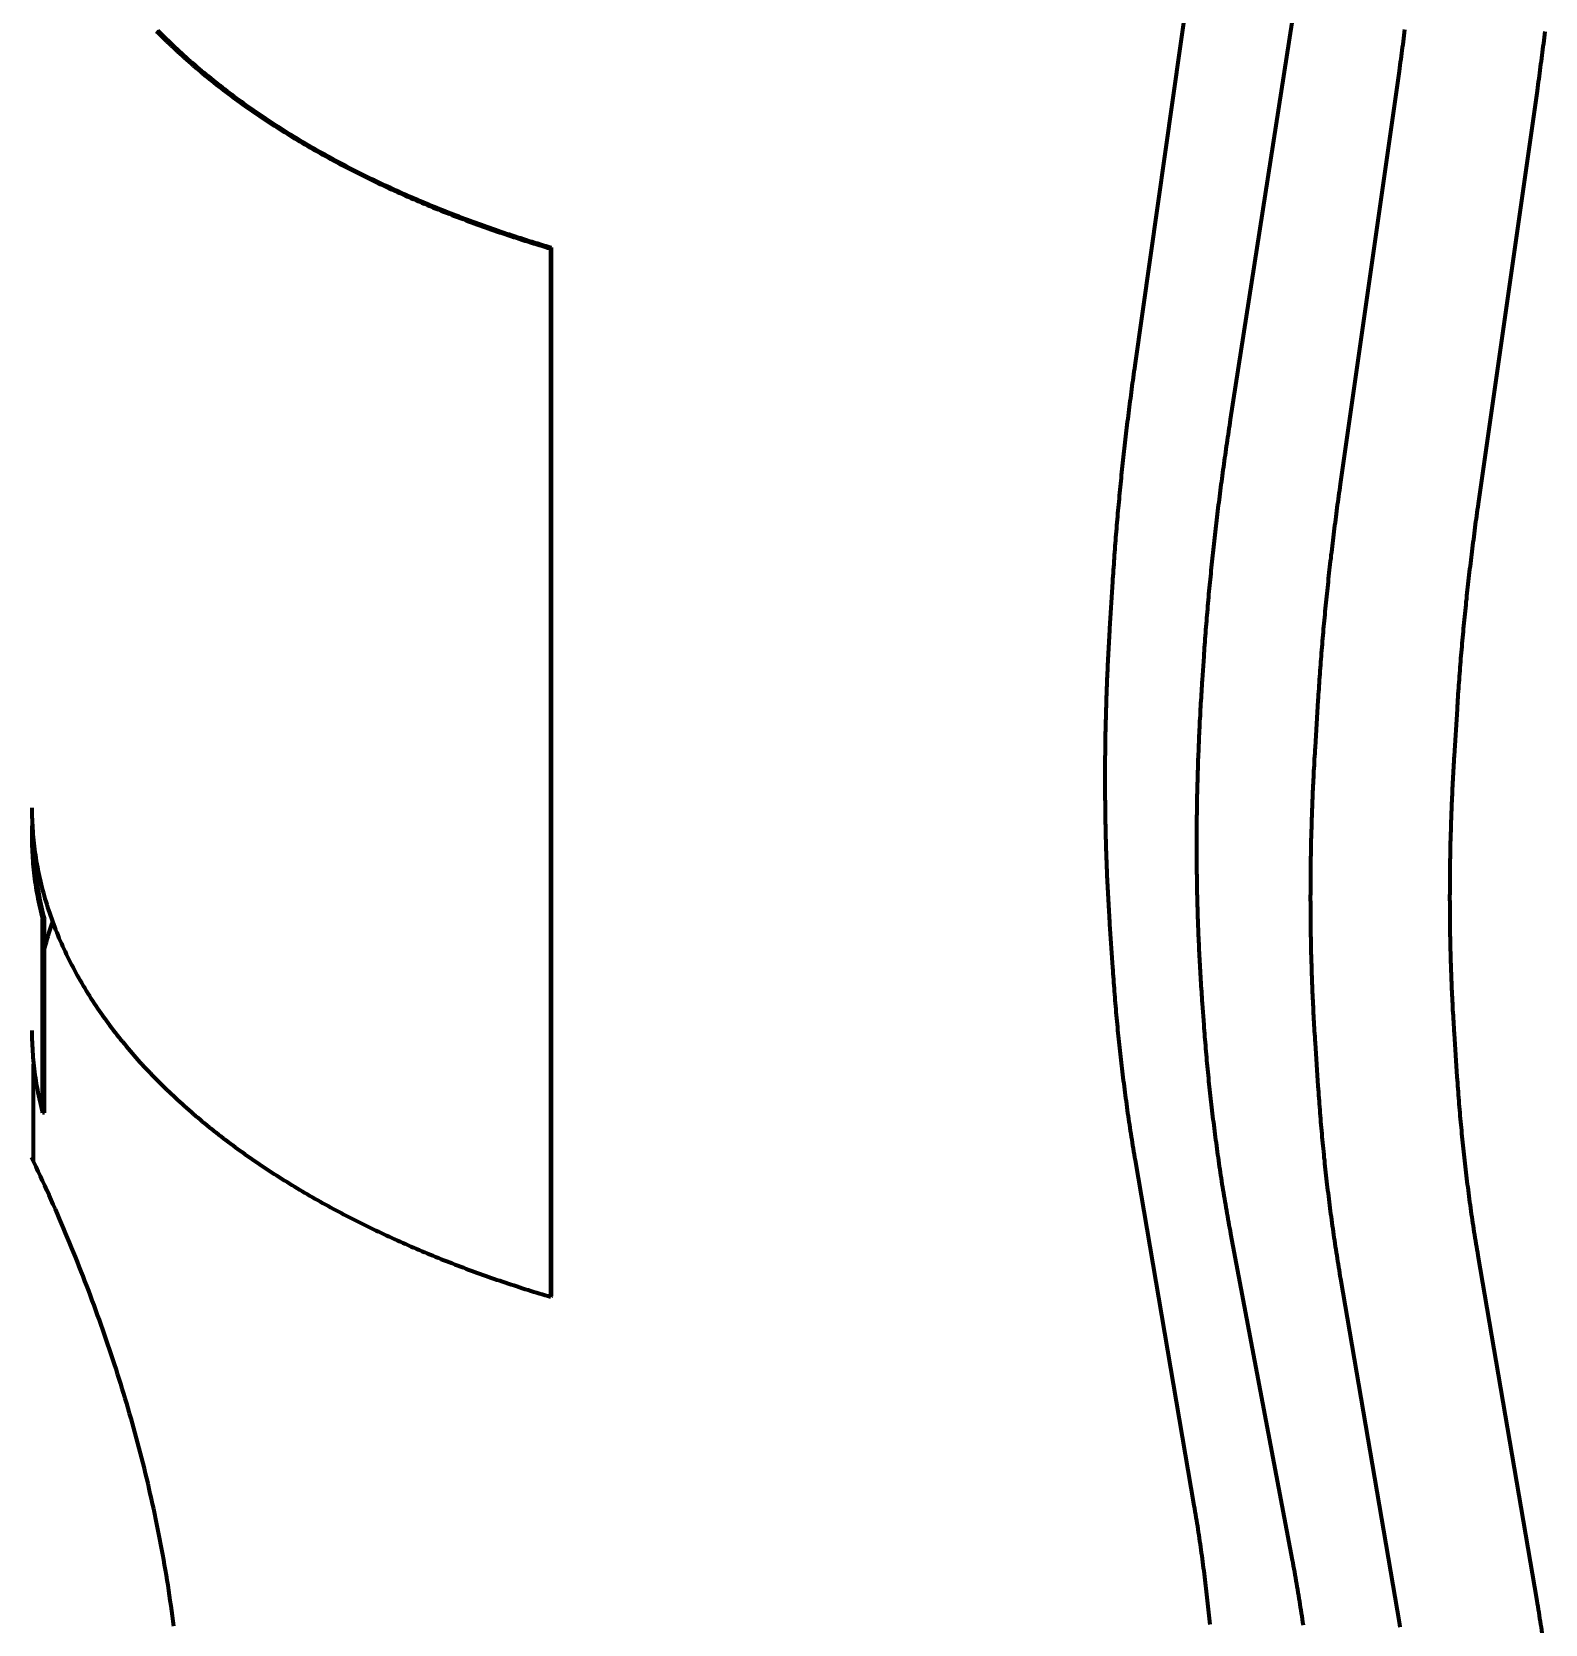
# Model space of a CAD drawing. Header units: millimetres. Extents: x 0 to 2382, y 0 to 420.
# Drawn here: x 309.89 to 335.41, y 69.4 to 96.25 of the extents above; entities that cross this region are included whole.
import ezdxf

# ---------------------------------------------------------------- set-up
doc = ezdxf.new("R2010")
doc.units = ezdxf.units.MM
doc.layers.add('01-VISIBLE', color=7, linetype='CONTINUOUS', lineweight=70)

msp = doc.modelspace()

# ---------------------------------------------------------------- linework, layer by layer
at = {"layer": '01-VISIBLE'}
for p, q in [((328.497, 90.626), (329.489, 97.593)), ((330.107, 89.715), (331.145, 96.414)), ((331.962, 88.625), (332.954, 95.592)), ((334.288, 88.294), (335.281, 95.261)), ((318.656, 92.616), (318.642, 92.6)), ((318.642, 74.922), (318.642, 92.6)), ((318.656, 74.938), (318.656, 92.616)), ((328.073, 86.192), (328.121, 86.977)), ((329.633, 85.328), (329.66, 85.718)), ((331.537, 84.192), (331.586, 84.977)), ((333.883, 84.046), (333.932, 84.831)), ((310.101, 81.291), (310.071, 81.289)), ((310.071, 78.023), (310.071, 81.289)), ((310.101, 78.025), (310.101, 81.291)), ((328.122, 80.476), (328.073, 81.204)), ((329.66, 79.509), (329.634, 79.868)), ((333.931, 78.632), (333.882, 79.361)), ((331.586, 78.475), (331.538, 79.204)), ((309.92, 77.202), (309.92, 78.847)), ((310.101, 78.025), (310.071, 78.023)), ((329.494, 71.403), (328.502, 77.224)), ((331.151, 70.484), (330.114, 75.985)), ((335.276, 69.797), (334.283, 75.618)), ((332.959, 69.402), (331.967, 75.223)), ((318.656, 74.938), (318.642, 74.922))]:
    msp.add_line(p, q, dxfattribs=at)
for points in [[(311.988, 96.268), (312.023, 96.233), (312.059, 96.197), (312.095, 96.162), (312.13, 96.127), (312.167, 96.092), (312.203, 96.057), (312.239, 96.023), (312.276, 95.988), (312.312, 95.954), (312.349, 95.92), (312.386, 95.886), (312.423, 95.853), (312.461, 95.819), (312.498, 95.786), (312.536, 95.753), (312.574, 95.72), (312.612, 95.687), (312.65, 95.654), (312.688, 95.622), (312.727, 95.589), (312.765, 95.557), (312.804, 95.525), (312.843, 95.494), (312.882, 95.462), (312.921, 95.431), (312.96, 95.399), (312.999, 95.368), (313.039, 95.337), (313.079, 95.307), (313.118, 95.276), (313.158, 95.246), (313.198, 95.215), (313.238, 95.185), (313.279, 95.155), (313.319, 95.125), (313.36, 95.096), (313.4, 95.066), (313.441, 95.037), (313.482, 95.008), (313.523, 94.979), (313.564, 94.95), (313.605, 94.922), (313.646, 94.893), (313.688, 94.865), (313.729, 94.837), (313.771, 94.809), (313.813, 94.781), (313.854, 94.753), (313.896, 94.725), (313.938, 94.698), (313.98, 94.671), (314.023, 94.644), (314.065, 94.617), (314.107, 94.59), (314.15, 94.563), (314.193, 94.537), (314.235, 94.51), (314.278, 94.484), (314.321, 94.458), (314.364, 94.432), (314.407, 94.406), (314.45, 94.381), (314.493, 94.355), (314.537, 94.33), (314.58, 94.305), (314.624, 94.28), (314.667, 94.255), (314.711, 94.23), (314.755, 94.206), (314.798, 94.181), (314.842, 94.157), (314.886, 94.133), (314.93, 94.109), (314.974, 94.085), (315.019, 94.061), (315.063, 94.037), (315.107, 94.014), (315.152, 93.99), (315.196, 93.967), (315.241, 93.944), (315.285, 93.921), (315.33, 93.899), (315.375, 93.876), (315.42, 93.853), (315.464, 93.831), (315.509, 93.809), (315.554, 93.787), (315.6, 93.765), (315.645, 93.743), (315.69, 93.721), (315.735, 93.699), (315.781, 93.678), (315.826, 93.657), (315.871, 93.635), (315.917, 93.614), (315.963, 93.593), (316.008, 93.573), (316.054, 93.552), (316.1, 93.531), (316.146, 93.511), (316.191, 93.491), (316.237, 93.47), (316.283, 93.45), (316.329, 93.43), (316.376, 93.411), (316.422, 93.391), (316.468, 93.371), (316.514, 93.352), (316.561, 93.333), (316.607, 93.313), (316.653, 93.294), (316.7, 93.276), (316.746, 93.257), (316.793, 93.238), (316.839, 93.219), (316.886, 93.201), (316.933, 93.183), (316.98, 93.164), (317.026, 93.146), (317.073, 93.128), (317.12, 93.111), (317.167, 93.093), (317.214, 93.075), (317.261, 93.058), (317.308, 93.04), (317.355, 93.023), (317.402, 93.006), (317.45, 92.989), (317.497, 92.972), (317.544, 92.955), (317.591, 92.939), (317.639, 92.922), (317.686, 92.906), (317.734, 92.889), (317.781, 92.873), (317.829, 92.857), (317.876, 92.841), (317.924, 92.825), (317.971, 92.809), (318.019, 92.794), (318.067, 92.778), (318.115, 92.763), (318.162, 92.747), (318.21, 92.732), (318.258, 92.717), (318.306, 92.702), (318.354, 92.687), (318.402, 92.672), (318.45, 92.658), (318.498, 92.643), (318.546, 92.629), (318.594, 92.614), (318.642, 92.6)], [(312.014, 96.277), (312.049, 96.241), (312.085, 96.206), (312.12, 96.171), (312.156, 96.136), (312.192, 96.101), (312.228, 96.066), (312.265, 96.032), (312.301, 95.997), (312.338, 95.963), (312.375, 95.929), (312.412, 95.896), (312.449, 95.862), (312.486, 95.828), (312.523, 95.795), (312.561, 95.762), (312.599, 95.729), (312.637, 95.696), (312.675, 95.664), (312.713, 95.632), (312.751, 95.599), (312.79, 95.567), (312.828, 95.535), (312.867, 95.504), (312.906, 95.472), (312.945, 95.441), (312.984, 95.41), (313.024, 95.379), (313.063, 95.348), (313.103, 95.317), (313.142, 95.286), (313.182, 95.256), (313.222, 95.226), (313.262, 95.196), (313.302, 95.166), (313.343, 95.136), (313.383, 95.107), (313.424, 95.077), (313.464, 95.048), (313.505, 95.019), (313.546, 94.99), (313.587, 94.961), (313.628, 94.933), (313.669, 94.904), (313.711, 94.876), (313.752, 94.848), (313.794, 94.82), (313.835, 94.792), (313.877, 94.764), (313.919, 94.737), (313.961, 94.709), (314.003, 94.682), (314.045, 94.655), (314.087, 94.628), (314.13, 94.602), (314.172, 94.575), (314.215, 94.548), (314.257, 94.522), (314.3, 94.496), (314.343, 94.47), (314.386, 94.444), (314.429, 94.418), (314.472, 94.393), (314.515, 94.367), (314.558, 94.342), (314.601, 94.317), (314.645, 94.292), (314.688, 94.267), (314.732, 94.243), (314.775, 94.218), (314.819, 94.194), (314.863, 94.169), (314.907, 94.145), (314.951, 94.121), (314.995, 94.097), (315.039, 94.074), (315.083, 94.05), (315.127, 94.027), (315.172, 94.003), (315.216, 93.98), (315.261, 93.957), (315.305, 93.934), (315.35, 93.912), (315.394, 93.889), (315.439, 93.866), (315.484, 93.844), (315.529, 93.822), (315.574, 93.8), (315.619, 93.778), (315.664, 93.756), (315.709, 93.734), (315.754, 93.713), (315.8, 93.691), (315.845, 93.67), (315.89, 93.649), (315.936, 93.628), (315.981, 93.607), (316.027, 93.586), (316.072, 93.566), (316.118, 93.545), (316.164, 93.525), (316.21, 93.504), (316.256, 93.484), (316.301, 93.464), (316.347, 93.444), (316.393, 93.425), (316.44, 93.405), (316.486, 93.385), (316.532, 93.366), (316.578, 93.347), (316.624, 93.328), (316.671, 93.309), (316.717, 93.29), (316.763, 93.271), (316.81, 93.252), (316.856, 93.234), (316.903, 93.215), (316.95, 93.197), (316.996, 93.179), (317.043, 93.161), (317.09, 93.143), (317.137, 93.125), (317.183, 93.107), (317.23, 93.09), (317.277, 93.072), (317.324, 93.055), (317.371, 93.038), (317.418, 93.021), (317.465, 93.004), (317.513, 92.987), (317.56, 92.97), (317.607, 92.953), (317.654, 92.937), (317.702, 92.92), (317.749, 92.904), (317.796, 92.888), (317.844, 92.872), (317.891, 92.856), (317.939, 92.84), (317.986, 92.824), (318.034, 92.809), (318.082, 92.793), (318.129, 92.778), (318.177, 92.762), (318.225, 92.747), (318.272, 92.732), (318.32, 92.717), (318.368, 92.702), (318.416, 92.688), (318.464, 92.673), (318.512, 92.659), (318.56, 92.644), (318.608, 92.63), (318.656, 92.616)], [(332.954, 95.592), (332.961, 95.642), (332.968, 95.692), (332.975, 95.742), (332.982, 95.792), (332.989, 95.842), (332.996, 95.892), (333.003, 95.942), (333.009, 95.992), (333.016, 96.042), (333.023, 96.092), (333.029, 96.142), (333.036, 96.192), (333.042, 96.242), (333.048, 96.292)], [(335.281, 95.261), (335.288, 95.31), (335.295, 95.36), (335.302, 95.41), (335.309, 95.46), (335.315, 95.51), (335.322, 95.559), (335.329, 95.609), (335.336, 95.659), (335.342, 95.709), (335.349, 95.759), (335.356, 95.808), (335.362, 95.858), (335.369, 95.908), (335.375, 95.958), (335.381, 96.008), (335.388, 96.058), (335.394, 96.108), (335.4, 96.157), (335.406, 96.207), (335.412, 96.257)], [(328.121, 86.977), (328.124, 87.027), (328.128, 87.077), (328.131, 87.127), (328.134, 87.178), (328.137, 87.228), (328.141, 87.278), (328.144, 87.328), (328.148, 87.378), (328.152, 87.428), (328.155, 87.478), (328.159, 87.529), (328.163, 87.579), (328.167, 87.629), (328.17, 87.679), (328.174, 87.729), (328.178, 87.779), (328.182, 87.829), (328.187, 87.879), (328.191, 87.929), (328.195, 87.979), (328.199, 88.029), (328.204, 88.08), (328.208, 88.13), (328.212, 88.18), (328.217, 88.23), (328.221, 88.28), (328.226, 88.33), (328.231, 88.38), (328.235, 88.43), (328.24, 88.48), (328.245, 88.53), (328.25, 88.58), (328.255, 88.63), (328.26, 88.68), (328.265, 88.73), (328.27, 88.78), (328.275, 88.83), (328.281, 88.88), (328.286, 88.93), (328.291, 88.98), (328.297, 89.03), (328.302, 89.08), (328.307, 89.13), (328.313, 89.18), (328.319, 89.23), (328.324, 89.28), (328.33, 89.33), (328.336, 89.379), (328.342, 89.429), (328.347, 89.479), (328.353, 89.529), (328.359, 89.579), (328.365, 89.629), (328.371, 89.679), (328.378, 89.729), (328.384, 89.779), (328.39, 89.829), (328.396, 89.878), (328.403, 89.928), (328.409, 89.978), (328.415, 90.028), (328.422, 90.078), (328.428, 90.128), (328.435, 90.177), (328.442, 90.227), (328.448, 90.277), (328.455, 90.327), (328.462, 90.377), (328.469, 90.426), (328.476, 90.476), (328.483, 90.526), (328.49, 90.576), (328.497, 90.626)], [(329.66, 85.718), (329.663, 85.768), (329.666, 85.818), (329.67, 85.868), (329.674, 85.918), (329.677, 85.968), (329.681, 86.019), (329.685, 86.069), (329.689, 86.119), (329.692, 86.169), (329.696, 86.219), (329.7, 86.269), (329.704, 86.319), (329.709, 86.37), (329.713, 86.42), (329.717, 86.47), (329.721, 86.52), (329.726, 86.57), (329.73, 86.62), (329.734, 86.67), (329.739, 86.72), (329.743, 86.77), (329.748, 86.82), (329.753, 86.871), (329.757, 86.921), (329.762, 86.971), (329.767, 87.021), (329.772, 87.071), (329.777, 87.121), (329.782, 87.171), (329.787, 87.221), (329.792, 87.271), (329.797, 87.321), (329.802, 87.371), (329.808, 87.421), (329.813, 87.471), (329.818, 87.521), (329.824, 87.571), (329.829, 87.621), (329.835, 87.671), (329.841, 87.721), (329.846, 87.771), (329.852, 87.821), (329.858, 87.871), (329.863, 87.921), (329.869, 87.971), (329.875, 88.021), (329.881, 88.071), (329.887, 88.121), (329.893, 88.171), (329.899, 88.22), (329.906, 88.27), (329.912, 88.32), (329.918, 88.37), (329.924, 88.42), (329.931, 88.47), (329.937, 88.52), (329.944, 88.57), (329.95, 88.62), (329.957, 88.669), (329.964, 88.719), (329.97, 88.769), (329.977, 88.819), (329.984, 88.869), (329.991, 88.919), (329.998, 88.968), (330.005, 89.018), (330.012, 89.068), (330.019, 89.118), (330.026, 89.168), (330.033, 89.217), (330.04, 89.267), (330.047, 89.317), (330.055, 89.367), (330.062, 89.416), (330.07, 89.466), (330.077, 89.516), (330.085, 89.566), (330.092, 89.615), (330.1, 89.665), (330.107, 89.715)], [(331.586, 84.977), (331.589, 85.027), (331.592, 85.077), (331.596, 85.127), (331.599, 85.177), (331.602, 85.227), (331.606, 85.277), (331.609, 85.328), (331.613, 85.378), (331.616, 85.428), (331.62, 85.478), (331.624, 85.528), (331.628, 85.578), (331.631, 85.628), (331.635, 85.678), (331.639, 85.729), (331.643, 85.779), (331.647, 85.829), (331.651, 85.879), (331.656, 85.929), (331.66, 85.979), (331.664, 86.029), (331.668, 86.079), (331.673, 86.129), (331.677, 86.179), (331.682, 86.229), (331.686, 86.279), (331.691, 86.329), (331.696, 86.379), (331.7, 86.429), (331.705, 86.48), (331.71, 86.53), (331.715, 86.58), (331.72, 86.63), (331.725, 86.68), (331.73, 86.73), (331.735, 86.78), (331.74, 86.83), (331.745, 86.88), (331.751, 86.93), (331.756, 86.979), (331.761, 87.029), (331.767, 87.079), (331.772, 87.129), (331.778, 87.179), (331.783, 87.229), (331.789, 87.279), (331.795, 87.329), (331.801, 87.379), (331.806, 87.429), (331.812, 87.479), (331.818, 87.529), (331.824, 87.579), (331.83, 87.629), (331.836, 87.679), (331.842, 87.728), (331.849, 87.778), (331.855, 87.828), (331.861, 87.878), (331.867, 87.928), (331.874, 87.978), (331.88, 88.028), (331.887, 88.077), (331.893, 88.127), (331.9, 88.177), (331.907, 88.227), (331.913, 88.277), (331.92, 88.326), (331.927, 88.376), (331.934, 88.426), (331.941, 88.476), (331.948, 88.526), (331.955, 88.575), (331.962, 88.625)], [(333.932, 84.831), (333.935, 84.881), (333.938, 84.932), (333.941, 84.982), (333.944, 85.033), (333.948, 85.083), (333.951, 85.133), (333.955, 85.184), (333.958, 85.234), (333.962, 85.284), (333.966, 85.335), (333.97, 85.385), (333.973, 85.435), (333.977, 85.486), (333.981, 85.536), (333.985, 85.586), (333.989, 85.636), (333.993, 85.687), (333.998, 85.737), (334.002, 85.787), (334.006, 85.838), (334.011, 85.888), (334.015, 85.938), (334.02, 85.988), (334.024, 86.039), (334.029, 86.089), (334.033, 86.139), (334.038, 86.189), (334.043, 86.24), (334.048, 86.29), (334.053, 86.34), (334.058, 86.39), (334.063, 86.44), (334.068, 86.491), (334.073, 86.541), (334.078, 86.591), (334.083, 86.641), (334.089, 86.691), (334.094, 86.742), (334.099, 86.792), (334.105, 86.842), (334.11, 86.892), (334.116, 86.942), (334.122, 86.992), (334.127, 87.042), (334.133, 87.093), (334.139, 87.143), (334.145, 87.193), (334.151, 87.243), (334.157, 87.293), (334.163, 87.343), (334.169, 87.393), (334.175, 87.443), (334.181, 87.493), (334.187, 87.543), (334.194, 87.594), (334.2, 87.644), (334.207, 87.694), (334.213, 87.744), (334.22, 87.794), (334.226, 87.844), (334.233, 87.894), (334.24, 87.944), (334.246, 87.994), (334.253, 88.044), (334.26, 88.094), (334.267, 88.144), (334.274, 88.194), (334.281, 88.244), (334.288, 88.294)], [(328.073, 81.204), (328.07, 81.255), (328.066, 81.305), (328.063, 81.355), (328.06, 81.406), (328.057, 81.456), (328.054, 81.506), (328.051, 81.557), (328.048, 81.607), (328.046, 81.657), (328.043, 81.708), (328.04, 81.758), (328.038, 81.808), (328.035, 81.859), (328.033, 81.909), (328.031, 81.959), (328.028, 82.01), (328.026, 82.06), (328.024, 82.111), (328.022, 82.161), (328.02, 82.211), (328.018, 82.262), (328.016, 82.312), (328.015, 82.362), (328.013, 82.413), (328.011, 82.463), (328.01, 82.514), (328.008, 82.564), (328.007, 82.614), (328.005, 82.665), (328.004, 82.715), (328.003, 82.766), (328.002, 82.816), (328.001, 82.866), (328, 82.917), (327.999, 82.967), (327.998, 83.018), (327.997, 83.068), (327.996, 83.118), (327.996, 83.169), (327.995, 83.219), (327.995, 83.27), (327.994, 83.32), (327.994, 83.37), (327.993, 83.421), (327.993, 83.471), (327.993, 83.522), (327.993, 83.572), (327.993, 83.623), (327.993, 83.673), (327.993, 83.723), (327.993, 83.774), (327.993, 83.824), (327.993, 83.875), (327.994, 83.925), (327.994, 83.975), (327.994, 84.026), (327.995, 84.076), (327.995, 84.127), (327.996, 84.177), (327.997, 84.228), (327.998, 84.278), (327.998, 84.328), (327.999, 84.379), (328, 84.429), (328.001, 84.48), (328.002, 84.53), (328.003, 84.58), (328.005, 84.631), (328.006, 84.681), (328.007, 84.732), (328.009, 84.782), (328.01, 84.832), (328.012, 84.883), (328.013, 84.933), (328.015, 84.983), (328.017, 85.034), (328.018, 85.084), (328.02, 85.135), (328.022, 85.185), (328.024, 85.235), (328.026, 85.286), (328.028, 85.336), (328.03, 85.387), (328.032, 85.437), (328.035, 85.487), (328.037, 85.538), (328.039, 85.588), (328.042, 85.638), (328.044, 85.689), (328.047, 85.739), (328.049, 85.789), (328.052, 85.84), (328.055, 85.89), (328.058, 85.94), (328.061, 85.991), (328.063, 86.041), (328.066, 86.091), (328.069, 86.142), (328.073, 86.192)], [(329.634, 79.868), (329.63, 79.918), (329.626, 79.968), (329.623, 80.018), (329.62, 80.068), (329.616, 80.118), (329.613, 80.168), (329.61, 80.218), (329.607, 80.268), (329.604, 80.318), (329.601, 80.368), (329.598, 80.418), (329.595, 80.469), (329.592, 80.519), (329.589, 80.569), (329.587, 80.619), (329.584, 80.669), (329.582, 80.719), (329.579, 80.769), (329.577, 80.819), (329.575, 80.869), (329.572, 80.919), (329.57, 80.969), (329.568, 81.019), (329.566, 81.069), (329.564, 81.119), (329.562, 81.17), (329.561, 81.22), (329.559, 81.27), (329.557, 81.32), (329.556, 81.37), (329.554, 81.42), (329.553, 81.47), (329.551, 81.52), (329.55, 81.57), (329.549, 81.621), (329.547, 81.671), (329.546, 81.721), (329.545, 81.771), (329.544, 81.821), (329.543, 81.871), (329.542, 81.921), (329.542, 81.971), (329.541, 82.021), (329.54, 82.072), (329.54, 82.122), (329.539, 82.172), (329.539, 82.222), (329.538, 82.272), (329.538, 82.322), (329.538, 82.372), (329.538, 82.423), (329.537, 82.473), (329.537, 82.523), (329.537, 82.573), (329.537, 82.623), (329.538, 82.673), (329.538, 82.723), (329.538, 82.773), (329.538, 82.824), (329.539, 82.874), (329.539, 82.924), (329.54, 82.974), (329.54, 83.024), (329.541, 83.074), (329.542, 83.124), (329.542, 83.174), (329.543, 83.225), (329.544, 83.275), (329.545, 83.325), (329.546, 83.375), (329.547, 83.425), (329.548, 83.475), (329.55, 83.525), (329.551, 83.575), (329.552, 83.625), (329.554, 83.676), (329.555, 83.726), (329.556, 83.776), (329.558, 83.826), (329.56, 83.876), (329.561, 83.926), (329.563, 83.976), (329.565, 84.026), (329.567, 84.076), (329.569, 84.127), (329.571, 84.177), (329.573, 84.227), (329.575, 84.277), (329.577, 84.327), (329.579, 84.377), (329.582, 84.427), (329.584, 84.477), (329.586, 84.527), (329.589, 84.577), (329.591, 84.627), (329.594, 84.677), (329.597, 84.727), (329.599, 84.777), (329.602, 84.828), (329.605, 84.878), (329.608, 84.928), (329.611, 84.978), (329.614, 85.028), (329.617, 85.078), (329.62, 85.128), (329.623, 85.178), (329.626, 85.228), (329.63, 85.278), (329.633, 85.328)], [(331.538, 79.204), (331.534, 79.254), (331.531, 79.305), (331.528, 79.355), (331.525, 79.405), (331.522, 79.456), (331.519, 79.506), (331.516, 79.556), (331.513, 79.607), (331.51, 79.657), (331.508, 79.707), (331.505, 79.758), (331.503, 79.808), (331.5, 79.858), (331.498, 79.909), (331.495, 79.959), (331.493, 80.009), (331.491, 80.06), (331.489, 80.11), (331.487, 80.161), (331.485, 80.211), (331.483, 80.261), (331.481, 80.312), (331.479, 80.362), (331.478, 80.412), (331.476, 80.463), (331.475, 80.513), (331.473, 80.564), (331.472, 80.614), (331.47, 80.664), (331.469, 80.715), (331.468, 80.765), (331.467, 80.816), (331.466, 80.866), (331.465, 80.916), (331.464, 80.967), (331.463, 81.017), (331.462, 81.068), (331.461, 81.118), (331.461, 81.168), (331.46, 81.219), (331.459, 81.269), (331.459, 81.32), (331.459, 81.37), (331.458, 81.42), (331.458, 81.471), (331.458, 81.521), (331.458, 81.572), (331.457, 81.622), (331.457, 81.673), (331.458, 81.723), (331.458, 81.773), (331.458, 81.824), (331.458, 81.874), (331.458, 81.925), (331.459, 81.975), (331.459, 82.025), (331.46, 82.076), (331.46, 82.126), (331.461, 82.177), (331.462, 82.227), (331.462, 82.278), (331.463, 82.328), (331.464, 82.378), (331.465, 82.429), (331.466, 82.479), (331.467, 82.53), (331.468, 82.58), (331.469, 82.63), (331.471, 82.681), (331.472, 82.731), (331.473, 82.782), (331.475, 82.832), (331.476, 82.882), (331.478, 82.933), (331.48, 82.983), (331.481, 83.033), (331.483, 83.084), (331.485, 83.134), (331.487, 83.185), (331.489, 83.235), (331.491, 83.285), (331.493, 83.336), (331.495, 83.386), (331.497, 83.436), (331.499, 83.487), (331.502, 83.537), (331.504, 83.588), (331.507, 83.638), (331.509, 83.688), (331.512, 83.739), (331.514, 83.789), (331.517, 83.839), (331.52, 83.89), (331.522, 83.94), (331.525, 83.99), (331.528, 84.041), (331.531, 84.091), (331.534, 84.141), (331.537, 84.192)], [(333.882, 79.361), (333.879, 79.411), (333.876, 79.461), (333.873, 79.512), (333.87, 79.562), (333.867, 79.612), (333.864, 79.663), (333.861, 79.713), (333.858, 79.763), (333.855, 79.814), (333.853, 79.864), (333.85, 79.914), (333.848, 79.965), (333.845, 80.015), (333.843, 80.065), (333.841, 80.116), (333.839, 80.166), (333.837, 80.216), (333.834, 80.267), (333.833, 80.317), (333.831, 80.368), (333.829, 80.418), (333.827, 80.468), (333.825, 80.519), (333.824, 80.569), (333.822, 80.62), (333.821, 80.67), (333.82, 80.72), (333.818, 80.771), (333.817, 80.821), (333.816, 80.872), (333.815, 80.922), (333.814, 80.972), (333.813, 81.023), (333.812, 81.073), (333.811, 81.124), (333.811, 81.174), (333.81, 81.224), (333.809, 81.275), (333.809, 81.325), (333.809, 81.376), (333.808, 81.426), (333.808, 81.476), (333.808, 81.527), (333.808, 81.577), (333.807, 81.628), (333.807, 81.678), (333.808, 81.729), (333.808, 81.779), (333.808, 81.829), (333.808, 81.88), (333.808, 81.93), (333.809, 81.981), (333.809, 82.031), (333.81, 82.081), (333.811, 82.132), (333.811, 82.182), (333.812, 82.233), (333.813, 82.283), (333.814, 82.334), (333.815, 82.384), (333.816, 82.434), (333.817, 82.485), (333.818, 82.535), (333.819, 82.586), (333.82, 82.636), (333.822, 82.686), (333.823, 82.737), (333.825, 82.787), (333.826, 82.838), (333.828, 82.888), (333.83, 82.938), (333.831, 82.989), (333.833, 83.039), (333.835, 83.089), (333.837, 83.14), (333.839, 83.19), (333.841, 83.241), (333.843, 83.291), (333.845, 83.341), (333.848, 83.392), (333.85, 83.442), (333.852, 83.492), (333.855, 83.543), (333.857, 83.593), (333.86, 83.644), (333.863, 83.694), (333.865, 83.744), (333.868, 83.795), (333.871, 83.845), (333.874, 83.895), (333.877, 83.946), (333.88, 83.996), (333.883, 84.046)], [(309.89, 83.169), (309.89, 83.118), (309.891, 83.068), (309.892, 83.018), (309.893, 82.968), (309.895, 82.918), (309.898, 82.868), (309.901, 82.818), (309.905, 82.768), (309.909, 82.718), (309.913, 82.668), (309.918, 82.618), (309.923, 82.568), (309.929, 82.518), (309.936, 82.468), (309.942, 82.418), (309.95, 82.369), (309.957, 82.319), (309.965, 82.27), (309.974, 82.22), (309.983, 82.171), (309.992, 82.122), (310.002, 82.073), (310.013, 82.023), (310.024, 81.974), (310.035, 81.926), (310.047, 81.877), (310.059, 81.828), (310.071, 81.779), (310.084, 81.731), (310.098, 81.683), (310.111, 81.634), (310.126, 81.586), (310.14, 81.538), (310.155, 81.49), (310.171, 81.443), (310.187, 81.395), (310.203, 81.348), (310.22, 81.3), (310.237, 81.253), (310.254, 81.206), (310.272, 81.159), (310.29, 81.112), (310.309, 81.066), (310.328, 81.019), (310.347, 80.973), (310.367, 80.927), (310.387, 80.881), (310.407, 80.835), (310.428, 80.79), (310.449, 80.744), (310.471, 80.699), (310.493, 80.654), (310.515, 80.609), (310.538, 80.564), (310.561, 80.519), (310.584, 80.475), (310.607, 80.43), (310.631, 80.386), (310.655, 80.342), (310.68, 80.298), (310.705, 80.255), (310.73, 80.211), (310.755, 80.168), (310.781, 80.125), (310.807, 80.082), (310.834, 80.04), (310.86, 79.997), (310.887, 79.955), (310.914, 79.913), (310.942, 79.871), (310.97, 79.829), (310.998, 79.787), (311.026, 79.746), (311.055, 79.705), (311.084, 79.664), (311.113, 79.623), (311.142, 79.582), (311.172, 79.542), (311.202, 79.501), (311.232, 79.461), (311.262, 79.421), (311.293, 79.382), (311.324, 79.342), (311.355, 79.303), (311.386, 79.264), (311.418, 79.225), (311.45, 79.186), (311.482, 79.147), (311.514, 79.109), (311.547, 79.071), (311.579, 79.033), (311.612, 78.995), (311.646, 78.957), (311.679, 78.92), (311.712, 78.882), (311.746, 78.845), (311.78, 78.808), (311.814, 78.772), (311.849, 78.735), (311.883, 78.699), (311.918, 78.662), (311.953, 78.626), (311.988, 78.591), (312.023, 78.555), (312.059, 78.52), (312.095, 78.484), (312.13, 78.449), (312.167, 78.414), (312.203, 78.379), (312.239, 78.345), (312.276, 78.311), (312.312, 78.276), (312.349, 78.242), (312.386, 78.208), (312.423, 78.175), (312.461, 78.141), (312.498, 78.108), (312.536, 78.075), (312.574, 78.042), (312.612, 78.009), (312.65, 77.976), (312.688, 77.944), (312.727, 77.912), (312.765, 77.88), (312.804, 77.848), (312.843, 77.816), (312.882, 77.784), (312.921, 77.753), (312.96, 77.722), (312.999, 77.691), (313.039, 77.66), (313.079, 77.629), (313.118, 77.598), (313.158, 77.568), (313.198, 77.538), (313.238, 77.507), (313.279, 77.477), (313.319, 77.448), (313.36, 77.418), (313.4, 77.389), (313.441, 77.359), (313.482, 77.33), (313.523, 77.301), (313.564, 77.272), (313.605, 77.244), (313.646, 77.215), (313.688, 77.187), (313.729, 77.159), (313.771, 77.131), (313.813, 77.103), (313.854, 77.075), (313.896, 77.048), (313.938, 77.02), (313.98, 76.993), (314.023, 76.966), (314.065, 76.939), (314.107, 76.912), (314.15, 76.885), (314.193, 76.859), (314.235, 76.833), (314.278, 76.806), (314.321, 76.78), (314.364, 76.754), (314.407, 76.729), (314.45, 76.703), (314.493, 76.678), (314.537, 76.652), (314.58, 76.627), (314.624, 76.602), (314.667, 76.577), (314.711, 76.552), (314.755, 76.528), (314.798, 76.503), (314.842, 76.479), (314.886, 76.455), (314.93, 76.431), (314.974, 76.407), (315.019, 76.383), (315.063, 76.36), (315.107, 76.336), (315.152, 76.313), (315.196, 76.29), (315.241, 76.266), (315.285, 76.244), (315.33, 76.221), (315.375, 76.198), (315.42, 76.176), (315.464, 76.153), (315.509, 76.131), (315.554, 76.109), (315.6, 76.087), (315.645, 76.065), (315.69, 76.043), (315.735, 76.022), (315.781, 76), (315.826, 75.979), (315.871, 75.958), (315.917, 75.937), (315.963, 75.916), (316.008, 75.895), (316.054, 75.874), (316.1, 75.854), (316.146, 75.833), (316.191, 75.813), (316.237, 75.793), (316.283, 75.773), (316.329, 75.753), (316.376, 75.733), (316.422, 75.713), (316.468, 75.694), (316.514, 75.674), (316.561, 75.655), (316.607, 75.636), (316.653, 75.617), (316.7, 75.598), (316.746, 75.579), (316.793, 75.56), (316.839, 75.542), (316.886, 75.523), (316.933, 75.505), (316.98, 75.487), (317.026, 75.469), (317.073, 75.451), (317.12, 75.433), (317.167, 75.415), (317.214, 75.397), (317.261, 75.38), (317.308, 75.363), (317.355, 75.345), (317.402, 75.328), (317.45, 75.311), (317.497, 75.294), (317.544, 75.277), (317.591, 75.261), (317.639, 75.244), (317.686, 75.228), (317.734, 75.211), (317.781, 75.195), (317.829, 75.179), (317.876, 75.163), (317.924, 75.147), (317.971, 75.131), (318.019, 75.116), (318.067, 75.1), (318.115, 75.085), (318.162, 75.07), (318.21, 75.054), (318.258, 75.039), (318.306, 75.024), (318.354, 75.009), (318.402, 74.995), (318.45, 74.98), (318.498, 74.965), (318.546, 74.951), (318.594, 74.937), (318.642, 74.922)], [(309.895, 82.924), (309.893, 82.883), (309.892, 82.842), (309.891, 82.801), (309.89, 82.76), (309.89, 82.72), (309.89, 82.679)], [(309.89, 82.679), (309.89, 82.629), (309.891, 82.578), (309.892, 82.528), (309.893, 82.478), (309.895, 82.428), (309.898, 82.378), (309.901, 82.328), (309.905, 82.277), (309.909, 82.227), (309.913, 82.177), (309.918, 82.127), (309.923, 82.078), (309.929, 82.028), (309.936, 81.978), (309.942, 81.928), (309.95, 81.878), (309.957, 81.829), (309.965, 81.779), (309.974, 81.73), (309.983, 81.68), (309.993, 81.631), (310.003, 81.582), (310.013, 81.533), (310.024, 81.484), (310.035, 81.435), (310.047, 81.386), (310.059, 81.337), (310.071, 81.289)], [(309.92, 82.597), (309.921, 82.546), (309.923, 82.495), (309.925, 82.444), (309.927, 82.394), (309.93, 82.343), (309.934, 82.292), (309.937, 82.242), (309.942, 82.191), (309.947, 82.14), (309.952, 82.09), (309.958, 82.039), (309.964, 81.989), (309.971, 81.939), (309.978, 81.888), (309.986, 81.838), (309.994, 81.788), (310.003, 81.738), (310.012, 81.688), (310.021, 81.638), (310.031, 81.588), (310.042, 81.538), (310.053, 81.489), (310.064, 81.439), (310.076, 81.39), (310.088, 81.34), (310.101, 81.291)], [(310.239, 81.248), (310.221, 81.199), (310.205, 81.15), (310.189, 81.1), (310.173, 81.05), (310.158, 81.001), (310.143, 80.951), (310.129, 80.901), (310.115, 80.851), (310.101, 80.8)], [(328.502, 77.224), (328.493, 77.273), (328.485, 77.323), (328.477, 77.373), (328.469, 77.422), (328.46, 77.472), (328.452, 77.522), (328.445, 77.572), (328.437, 77.622), (328.429, 77.671), (328.421, 77.721), (328.414, 77.771), (328.406, 77.821), (328.399, 77.871), (328.391, 77.92), (328.384, 77.97), (328.377, 78.02), (328.37, 78.07), (328.363, 78.12), (328.356, 78.17), (328.349, 78.22), (328.342, 78.27), (328.336, 78.32), (328.329, 78.37), (328.322, 78.42), (328.316, 78.47), (328.31, 78.52), (328.303, 78.57), (328.297, 78.62), (328.291, 78.67), (328.285, 78.72), (328.279, 78.77), (328.273, 78.82), (328.267, 78.87), (328.261, 78.92), (328.256, 78.97), (328.25, 79.02), (328.245, 79.07), (328.239, 79.12), (328.234, 79.17), (328.229, 79.22), (328.224, 79.271), (328.218, 79.321), (328.213, 79.371), (328.208, 79.421), (328.204, 79.471), (328.199, 79.521), (328.194, 79.572), (328.189, 79.622), (328.185, 79.672), (328.18, 79.722), (328.176, 79.772), (328.171, 79.822), (328.167, 79.873), (328.163, 79.923), (328.159, 79.973), (328.155, 80.023), (328.151, 80.074), (328.147, 80.124), (328.143, 80.174), (328.139, 80.224), (328.136, 80.275), (328.132, 80.325), (328.128, 80.375), (328.125, 80.425), (328.122, 80.476)], [(330.114, 75.985), (330.105, 76.034), (330.096, 76.083), (330.086, 76.133), (330.078, 76.182), (330.069, 76.231), (330.06, 76.28), (330.051, 76.33), (330.042, 76.379), (330.034, 76.428), (330.025, 76.478), (330.017, 76.527), (330.009, 76.576), (330.001, 76.626), (329.992, 76.675), (329.984, 76.725), (329.976, 76.774), (329.968, 76.824), (329.961, 76.873), (329.953, 76.922), (329.945, 76.972), (329.938, 77.021), (329.93, 77.071), (329.923, 77.12), (329.916, 77.17), (329.908, 77.22), (329.901, 77.269), (329.894, 77.319), (329.887, 77.368), (329.88, 77.418), (329.873, 77.467), (329.867, 77.517), (329.86, 77.567), (329.853, 77.616), (329.847, 77.666), (329.84, 77.716), (329.834, 77.765), (329.828, 77.815), (329.822, 77.865), (329.815, 77.914), (329.809, 77.964), (329.803, 78.014), (329.798, 78.064), (329.792, 78.113), (329.786, 78.163), (329.78, 78.213), (329.775, 78.263), (329.769, 78.312), (329.764, 78.362), (329.759, 78.412), (329.753, 78.462), (329.748, 78.511), (329.743, 78.561), (329.738, 78.611), (329.733, 78.661), (329.728, 78.711), (329.723, 78.761), (329.719, 78.81), (329.714, 78.86), (329.709, 78.91), (329.705, 78.96), (329.7, 79.01), (329.696, 79.06), (329.692, 79.11), (329.687, 79.16), (329.683, 79.209), (329.679, 79.259), (329.675, 79.309), (329.671, 79.359), (329.667, 79.409), (329.664, 79.459), (329.66, 79.509)], [(309.89, 79.413), (309.89, 79.363), (309.891, 79.312), (309.892, 79.262), (309.893, 79.212), (309.895, 79.162), (309.898, 79.112), (309.901, 79.062), (309.905, 79.011), (309.909, 78.961), (309.913, 78.911), (309.918, 78.861), (309.923, 78.812), (309.929, 78.762), (309.936, 78.712), (309.942, 78.662), (309.95, 78.612), (309.957, 78.563), (309.965, 78.513), (309.974, 78.464), (309.983, 78.414), (309.993, 78.365), (310.003, 78.316), (310.013, 78.267), (310.024, 78.218), (310.035, 78.169), (310.047, 78.12), (310.059, 78.071), (310.071, 78.023)], [(331.967, 75.223), (331.958, 75.273), (331.95, 75.323), (331.942, 75.372), (331.933, 75.422), (331.925, 75.472), (331.917, 75.522), (331.909, 75.571), (331.902, 75.621), (331.894, 75.671), (331.886, 75.721), (331.878, 75.771), (331.871, 75.82), (331.864, 75.87), (331.856, 75.92), (331.849, 75.97), (331.842, 76.02), (331.835, 76.07), (331.828, 76.12), (331.821, 76.17), (331.814, 76.219), (331.807, 76.269), (331.8, 76.319), (331.794, 76.369), (331.787, 76.419), (331.781, 76.469), (331.774, 76.519), (331.768, 76.569), (331.762, 76.619), (331.756, 76.669), (331.75, 76.719), (331.744, 76.769), (331.738, 76.819), (331.732, 76.869), (331.726, 76.919), (331.721, 76.97), (331.715, 77.02), (331.71, 77.07), (331.704, 77.12), (331.699, 77.17), (331.694, 77.22), (331.688, 77.27), (331.683, 77.32), (331.678, 77.37), (331.673, 77.421), (331.668, 77.471), (331.664, 77.521), (331.659, 77.571), (331.654, 77.621), (331.65, 77.671), (331.645, 77.722), (331.641, 77.772), (331.636, 77.822), (331.632, 77.872), (331.628, 77.922), (331.624, 77.973), (331.62, 78.023), (331.616, 78.073), (331.612, 78.123), (331.608, 78.174), (331.604, 78.224), (331.6, 78.274), (331.597, 78.324), (331.593, 78.375), (331.59, 78.425), (331.586, 78.475)], [(334.283, 75.618), (334.275, 75.668), (334.266, 75.718), (334.258, 75.768), (334.25, 75.818), (334.242, 75.868), (334.234, 75.918), (334.226, 75.968), (334.218, 76.018), (334.21, 76.068), (334.203, 76.118), (334.195, 76.168), (334.188, 76.218), (334.18, 76.268), (334.173, 76.318), (334.166, 76.368), (334.159, 76.418), (334.152, 76.468), (334.145, 76.518), (334.138, 76.568), (334.131, 76.619), (334.125, 76.669), (334.118, 76.719), (334.112, 76.769), (334.105, 76.819), (334.099, 76.869), (334.093, 76.92), (334.087, 76.97), (334.081, 77.02), (334.075, 77.07), (334.069, 77.121), (334.063, 77.171), (334.057, 77.221), (334.052, 77.271), (334.046, 77.322), (334.041, 77.372), (334.035, 77.422), (334.03, 77.473), (334.025, 77.523), (334.02, 77.573), (334.015, 77.624), (334.01, 77.674), (334.005, 77.724), (334, 77.775), (333.995, 77.825), (333.991, 77.875), (333.986, 77.926), (333.982, 77.976), (333.977, 78.027), (333.973, 78.077), (333.969, 78.127), (333.965, 78.178), (333.961, 78.228), (333.957, 78.279), (333.953, 78.329), (333.949, 78.38), (333.945, 78.43), (333.942, 78.48), (333.938, 78.531), (333.935, 78.581), (333.931, 78.632)], [(312.282, 69.367), (312.272, 69.453), (312.26, 69.54), (312.249, 69.626), (312.237, 69.713), (312.225, 69.799), (312.212, 69.886), (312.199, 69.972), (312.186, 70.059), (312.172, 70.145), (312.158, 70.231), (312.144, 70.317), (312.129, 70.403), (312.114, 70.489), (312.099, 70.575), (312.083, 70.661), (312.067, 70.747), (312.051, 70.833), (312.034, 70.918), (312.017, 71.004), (311.999, 71.09), (311.982, 71.175), (311.964, 71.261), (311.945, 71.346), (311.927, 71.431), (311.908, 71.517), (311.888, 71.602), (311.869, 71.687), (311.849, 71.772), (311.829, 71.857), (311.808, 71.942), (311.787, 72.027), (311.766, 72.111), (311.745, 72.196), (311.723, 72.281), (311.701, 72.365), (311.679, 72.45), (311.656, 72.534), (311.633, 72.618), (311.61, 72.702), (311.586, 72.786), (311.563, 72.87), (311.539, 72.954), (311.514, 73.038), (311.49, 73.122), (311.465, 73.206), (311.439, 73.289), (311.414, 73.373), (311.388, 73.456), (311.362, 73.54), (311.336, 73.623), (311.309, 73.706), (311.282, 73.789), (311.255, 73.872), (311.228, 73.955), (311.2, 74.038), (311.172, 74.121), (311.144, 74.204), (311.116, 74.286), (311.087, 74.369), (311.058, 74.451), (311.029, 74.533), (310.999, 74.615), (310.969, 74.698), (310.939, 74.78), (310.909, 74.861), (310.879, 74.943), (310.848, 75.025), (310.817, 75.107), (310.785, 75.188), (310.754, 75.27), (310.722, 75.351), (310.69, 75.432), (310.658, 75.513), (310.625, 75.594), (310.592, 75.675), (310.559, 75.756), (310.526, 75.837), (310.493, 75.918), (310.459, 75.998), (310.425, 76.078), (310.391, 76.159), (310.356, 76.239), (310.321, 76.319), (310.286, 76.399), (310.251, 76.479), (310.216, 76.559), (310.18, 76.639), (310.144, 76.718), (310.108, 76.798), (310.071, 76.877), (310.035, 76.956), (309.998, 77.036), (309.961, 77.115), (309.923, 77.194), (309.886, 77.272)], [(329.763, 69.397), (329.758, 69.448), (329.753, 69.498), (329.748, 69.548), (329.742, 69.599), (329.737, 69.649), (329.731, 69.699), (329.726, 69.75), (329.72, 69.8), (329.715, 69.85), (329.709, 69.9), (329.703, 69.951), (329.697, 70.001), (329.691, 70.051), (329.685, 70.101), (329.679, 70.152), (329.672, 70.202), (329.666, 70.252), (329.659, 70.302), (329.653, 70.352), (329.646, 70.402), (329.639, 70.453), (329.633, 70.503), (329.626, 70.553), (329.619, 70.603), (329.612, 70.653), (329.604, 70.703), (329.597, 70.753), (329.59, 70.803), (329.582, 70.853), (329.575, 70.903), (329.567, 70.953), (329.559, 71.003), (329.552, 71.053), (329.544, 71.103), (329.536, 71.153), (329.528, 71.203), (329.519, 71.253), (329.511, 71.303), (329.503, 71.353), (329.494, 71.403)], [(331.335, 69.385), (331.327, 69.436), (331.32, 69.486), (331.312, 69.536), (331.305, 69.586), (331.297, 69.636), (331.289, 69.686), (331.281, 69.736), (331.273, 69.786), (331.265, 69.836), (331.257, 69.886), (331.248, 69.935), (331.24, 69.985), (331.232, 70.035), (331.223, 70.085), (331.214, 70.135), (331.206, 70.185), (331.197, 70.235), (331.188, 70.284), (331.179, 70.334), (331.17, 70.384), (331.16, 70.434), (331.151, 70.484)], [(335.415, 68.901), (335.408, 68.951), (335.401, 69.001), (335.393, 69.051), (335.386, 69.101), (335.379, 69.15), (335.371, 69.2), (335.364, 69.25), (335.356, 69.3), (335.349, 69.35), (335.341, 69.399), (335.333, 69.449), (335.325, 69.499), (335.317, 69.549), (335.309, 69.599), (335.301, 69.648), (335.292, 69.698), (335.284, 69.748), (335.276, 69.797)], [(332.968, 69.352), (332.959, 69.402)]]:
    msp.add_lwpolyline(points, dxfattribs=at)

doc.saveas('drawing.dxf')
